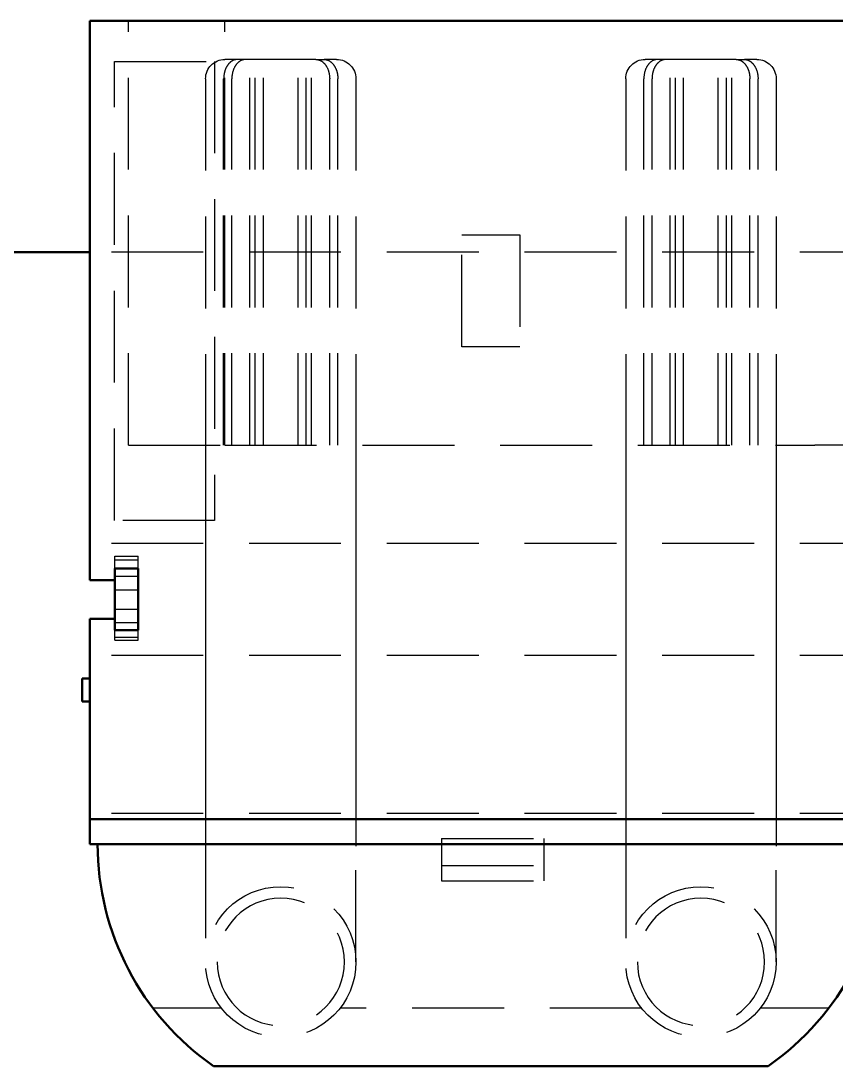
# Model space of a CAD drawing. Header units: millimetres. Extents: x 0 to 420, y 0 to 297.
# Drawn here: x 248.1 to 269.24, y 171.03 to 198.13 of the extents above; entities that cross this region are included whole.
import ezdxf

# ---------------------------------------------------------------- set-up
doc = ezdxf.new("R2010")
doc.units = ezdxf.units.MM
doc.header["$LTSCALE"] = 0.75
doc.linetypes.add('HIDDEN2', pattern=[4.7625, 3.175, -1.5875])
doc.layers.add('Hidden', color=7, linetype='HIDDEN2', lineweight=25)
doc.layers.add('Visible', color=7, linetype='Continuous', lineweight=50)

msp = doc.modelspace()

# ---------------------------------------------------------------- linework, layer by layer
at = {"layer": 'Hidden', "extrusion": (-1e-16, -1, 0)}
for p, q in [((250.886, 187.128), (250.886, 198.128)), ((253.386, 187.128), (253.386, 198.128)), ((250.521, 185.178), (250.521, 197.078)), ((250.521, 197.078), (253.121, 197.078)), ((253.121, 197.078), (253.121, 185.178)), ((253.71, 197.128), (253.386, 197.128)), ((253.922, 197.128), (253.71, 197.128)), ((255.75, 197.128), (253.922, 197.128)), ((254.036, 187.128), (254.036, 197.128)), ((254.174, 187.128), (254.174, 197.128)), ((254.386, 187.128), (254.386, 197.128)), ((255.285, 187.128), (255.285, 197.128)), ((255.498, 187.128), (255.498, 197.128)), ((255.636, 187.128), (255.636, 197.128)), ((255.75, 197.128), (255.962, 197.128)), ((256.286, 197.128), (255.962, 197.128)), ((264.61, 197.128), (264.286, 197.128)), ((264.822, 197.128), (264.61, 197.128)), ((266.65, 197.128), (264.822, 197.128)), ((264.936, 187.128), (264.936, 197.128)), ((265.074, 187.128), (265.074, 197.128)), ((265.286, 187.128), (265.286, 197.128)), ((266.185, 187.128), (266.185, 197.128)), ((266.398, 187.128), (266.398, 197.128)), ((266.536, 187.128), (266.536, 197.128)), ((266.65, 197.128), (266.862, 197.128)), ((267.186, 197.128), (266.862, 197.128)), ((252.886, 196.628), (252.886, 176.728)), ((253.355, 187.128), (253.355, 196.628)), ((253.567, 187.128), (253.567, 196.628)), ((256.105, 187.128), (256.105, 196.628)), ((256.317, 187.128), (256.317, 196.628)), ((256.786, 196.628), (256.786, 176.728)), ((263.786, 196.628), (263.786, 176.728)), ((264.255, 187.128), (264.255, 196.628)), ((264.467, 187.128), (264.467, 196.628)), ((267.005, 187.128), (267.005, 196.628)), ((267.217, 187.128), (267.217, 196.628)), ((267.686, 196.628), (267.686, 176.728)), ((259.536, 192.578), (261.036, 192.578)), ((259.536, 189.678), (259.536, 192.578)), ((261.036, 192.578), (261.036, 189.678)), ((270.686, 192.128), (249.886, 192.128)), ((270.686, 192.128), (249.886, 192.128)), ((261.036, 189.678), (259.536, 189.678)), ((250.886, 187.128), (253.386, 187.128)), ((252.886, 187.128), (252.886, 177.428)), ((253.386, 187.128), (268.686, 187.128)), ((256.786, 187.128), (256.786, 177.428)), ((263.786, 187.128), (263.786, 177.428)), ((267.686, 187.128), (267.686, 177.428)), ((269.686, 187.128), (268.686, 187.128)), ((253.121, 185.178), (250.521, 185.178)), ((270.686, 184.578), (249.886, 184.578)), ((250.536, 184.245), (251.136, 184.245)), ((250.536, 183.928), (250.536, 184.245)), ((250.536, 184.245), (251.136, 184.245)), ((250.536, 183.928), (250.536, 184.245)), ((250.536, 184.245), (251.136, 184.245)), ((250.536, 183.928), (250.536, 184.245)), ((251.136, 184.149), (250.536, 184.149)), ((251.136, 184.149), (250.536, 184.149)), ((251.136, 183.928), (251.136, 184.245)), ((251.136, 183.928), (251.136, 184.245)), ((251.136, 183.928), (251.136, 184.245)), ((250.536, 183.728), (251.136, 183.728)), ((250.536, 183.378), (251.136, 183.378)), ((250.536, 182.878), (251.136, 182.878)), ((250.536, 182.528), (251.136, 182.528)), ((250.536, 182.071), (250.536, 182.328)), ((250.536, 182.071), (250.536, 182.328)), ((250.536, 182.071), (250.536, 182.328)), ((250.536, 182.149), (251.136, 182.149)), ((250.536, 182.149), (251.136, 182.149)), ((251.136, 182.071), (251.136, 182.328)), ((251.136, 182.071), (251.136, 182.328)), ((251.136, 182.071), (251.136, 182.328)), ((250.536, 182.071), (251.136, 182.071)), ((250.536, 182.071), (251.136, 182.071)), ((250.536, 182.071), (251.136, 182.071)), ((270.686, 181.678), (249.886, 181.678)), ((270.686, 177.578), (249.886, 177.578)), ((252.886, 177.428), (252.886, 176.728)), ((256.786, 177.428), (256.786, 176.728)), ((263.786, 177.428), (263.786, 176.728)), ((267.686, 177.428), (267.686, 176.728)), ((252.886, 176.728), (252.886, 173.728)), ((252.886, 176.728), (252.886, 173.728)), ((256.786, 173.728), (256.786, 176.728)), ((256.786, 173.728), (256.786, 176.728)), ((259.01, 176.928), (259.01, 176.228)), ((259.01, 176.928), (261.66, 176.928)), ((261.66, 176.928), (261.66, 176.228)), ((263.786, 176.728), (263.786, 173.728)), ((263.786, 176.728), (263.786, 173.728)), ((267.686, 173.728), (267.686, 176.728)), ((267.686, 173.728), (267.686, 176.728)), ((259.01, 176.228), (259.01, 175.828)), ((259.01, 176.228), (261.66, 176.228)), ((261.66, 176.228), (261.66, 175.828)), ((259.01, 175.828), (261.66, 175.828)), ((251.814, 172.528), (251.524, 172.528)), ((253.299, 172.528), (251.524, 172.528)), ((253.299, 172.528), (251.815, 172.528)), ((264.199, 172.528), (256.373, 172.528)), ((264.199, 172.528), (256.373, 172.528)), ((268.757, 172.528), (267.273, 172.528)), ((269.048, 172.528), (267.273, 172.528)), ((269.048, 172.528), (268.757, 172.528))]:
    msp.add_line(p, q, dxfattribs=at)
at = {"layer": 'Hidden'}
for centre in [(254.836, 173.728), (254.836, 173.728), (265.736, 173.728), (265.736, 173.728)]:
    msp.add_circle(centre, 1.95, dxfattribs=at)
at = {"layer": 'Hidden', "extrusion": (0, 0, -1)}
for centre in [(-254.836, 173.728), (-265.736, 173.728)]:
    msp.add_circle(centre, 1.65, dxfattribs=at)
for centre, start, end in [((-253.386, 196.628), 0, 90), ((-256.286, 196.628), 90, 180), ((-264.286, 196.628), 0, 90), ((-267.186, 196.628), 90, 180)]:
    msp.add_arc(centre, 0.5, start, end, dxfattribs=at)
at = {"layer": 'Hidden'}
for points in [[(253.71, 197.128), (253.666, 197.128), (253.614, 197.113), (253.533, 197.066), (253.49, 197.025), (253.428, 196.937), (253.399, 196.876), (253.365, 196.762), (253.355, 196.689), (253.355, 196.628)], [(253.922, 197.128), (253.878, 197.128), (253.827, 197.113), (253.746, 197.066), (253.702, 197.025), (253.64, 196.937), (253.611, 196.876), (253.577, 196.762), (253.567, 196.689), (253.567, 196.628)], [(255.75, 197.128), (255.794, 197.128), (255.845, 197.113), (255.926, 197.066), (255.97, 197.025), (256.032, 196.937), (256.061, 196.876), (256.094, 196.762), (256.105, 196.689), (256.105, 196.628)], [(255.962, 197.128), (256.006, 197.128), (256.057, 197.113), (256.138, 197.066), (256.182, 197.025), (256.244, 196.937), (256.273, 196.876), (256.307, 196.762), (256.317, 196.689), (256.317, 196.628)], [(264.61, 197.128), (264.566, 197.128), (264.514, 197.113), (264.433, 197.066), (264.39, 197.025), (264.328, 196.937), (264.299, 196.876), (264.265, 196.762), (264.255, 196.689), (264.255, 196.628)], [(264.822, 197.128), (264.778, 197.128), (264.727, 197.113), (264.646, 197.066), (264.602, 197.025), (264.54, 196.937), (264.511, 196.876), (264.477, 196.762), (264.467, 196.689), (264.467, 196.628)], [(266.65, 197.128), (266.694, 197.128), (266.745, 197.113), (266.826, 197.066), (266.87, 197.025), (266.932, 196.937), (266.961, 196.876), (266.994, 196.762), (267.005, 196.689), (267.005, 196.628)], [(266.862, 197.128), (266.906, 197.128), (266.957, 197.113), (267.038, 197.066), (267.082, 197.025), (267.144, 196.937), (267.173, 196.876), (267.207, 196.762), (267.217, 196.689), (267.217, 196.628)]]:
    msp.add_open_spline(points, degree=3, knots=[0.22287048, 0.22287048, 0.22287048, 0.22287048, 0.24149935, 0.24149935, 0.26006376, 0.26006376, 0.27858256, 0.27858256, 0.29707323, 0.29707323, 0.29707323, 0.29707323], dxfattribs=at)
at = {"layer": 'Visible', "extrusion": (-1e-16, -1, 0)}
for p, q in [((250.486, 198.128), (249.886, 198.128)), ((249.886, 183.628), (249.886, 198.128)), ((270.086, 198.128), (250.486, 198.128)), ((249.886, 192.128), (244.653, 192.128)), ((249.886, 192.128), (244.653, 192.128)), ((250.536, 183.928), (250.536, 183.628)), ((251.136, 183.928), (250.536, 183.928)), ((251.136, 182.328), (251.136, 183.928)), ((249.886, 183.628), (250.486, 183.628)), ((250.536, 183.628), (250.486, 183.628)), ((250.536, 182.628), (250.536, 183.628)), ((250.486, 182.628), (249.886, 182.628)), ((249.886, 177.428), (249.886, 182.628)), ((250.486, 182.628), (250.536, 182.628)), ((250.536, 182.628), (250.536, 182.328)), ((250.536, 182.328), (251.136, 182.328)), ((249.686, 180.478), (249.686, 181.078)), ((249.686, 181.078), (249.886, 181.078)), ((249.686, 180.478), (249.886, 180.478)), ((249.886, 177.428), (250.486, 177.428)), ((249.886, 176.778), (249.886, 177.428)), ((249.886, 177.428), (250.486, 177.428)), ((270.086, 177.428), (250.486, 177.428)), ((270.086, 177.428), (250.486, 177.428)), ((249.886, 176.778), (250.486, 176.778)), ((250.486, 176.778), (270.086, 176.778)), ((251.815, 172.528), (251.814, 172.528)), ((268.757, 172.528), (268.757, 172.528)), ((253.253, 171.028), (253.094, 171.028)), ((267.319, 171.028), (253.253, 171.028)), ((267.478, 171.028), (267.319, 171.028))]:
    msp.add_line(p, q, dxfattribs=at)
at = {"layer": 'Visible'}
for centre, start, end in [((257.086, 176.778), 180, 235.2281), ((263.486, 176.778), 304.7719, 0)]:
    msp.add_arc(centre, 7, start, end, dxfattribs=at)

doc.saveas('drawing.dxf')
